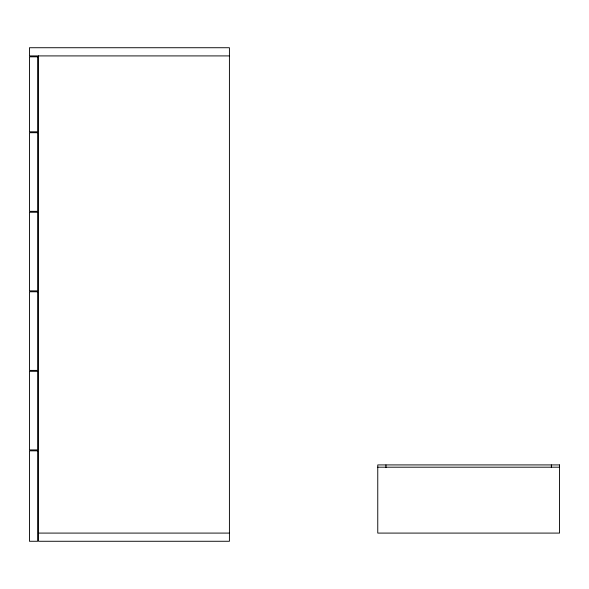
<?xml version="1.0" encoding="UTF-8"?>
<svg xmlns="http://www.w3.org/2000/svg" width="589" height="589" viewBox="0 0 589 589"><rect width="100%" height="100%" fill="white"/><g stroke="black" fill="none" stroke-linecap="round" stroke-linejoin="round"><path stroke-width="0.88" d="M229.416 55.911L29.45 55.911L29.45 47.731L229.416 47.731L229.416 541.269L38.543 541.269L38.543 55.911M377.763 467.195L559.55 467.195M38.543 533.089L229.416 533.089M551.37 464.92L551.37 467.651M385.95 464.92L385.95 467.651M37.63 56.816L29.45 56.816L29.45 131.803L37.63 131.803L37.63 56.816M37.63 132.709L29.45 132.709L29.45 211.333L37.63 211.333L37.63 132.709M37.63 212.246L29.45 212.246L29.45 290.87L37.63 290.87L37.63 212.246M37.63 291.776L29.45 291.776L29.45 370.393L37.63 370.393L37.63 291.776M37.63 371.306L29.45 371.306L29.45 449.922L37.63 449.922L37.63 371.306M37.63 450.835L29.45 450.835L29.45 541.269L37.63 541.269L37.63 450.835M559.55 464.92L377.763 464.92L377.763 533.089L559.55 533.089L559.55 464.92"/></g></svg>
